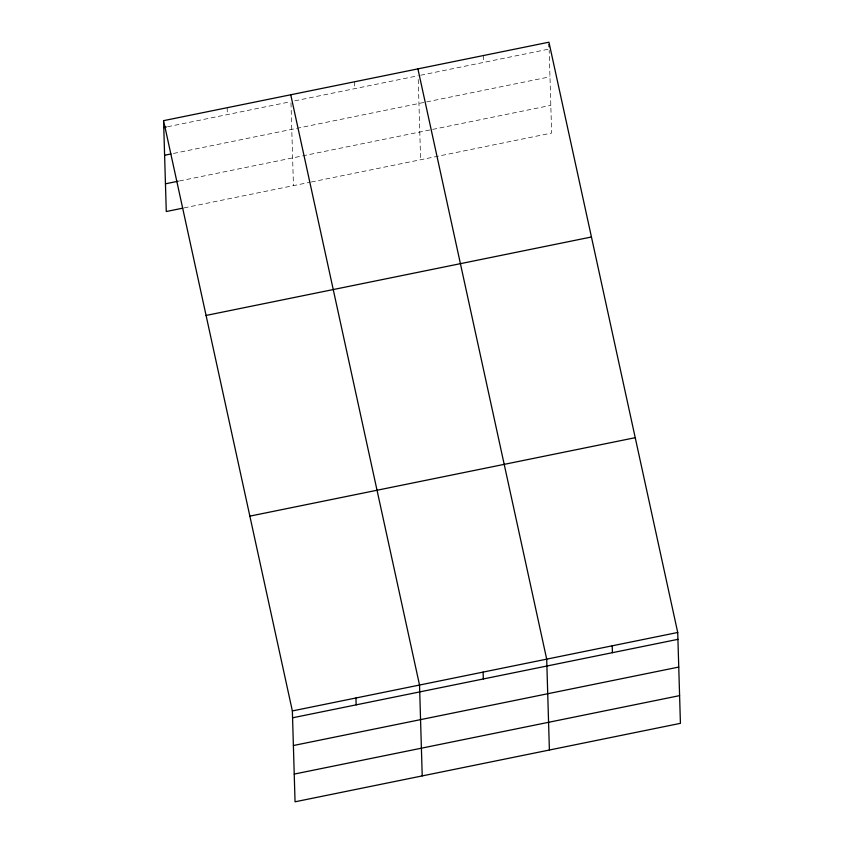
<?xml version="1.0" encoding="UTF-8"?>
<svg xmlns="http://www.w3.org/2000/svg" width="844" height="844" viewBox="0 0 844 844"><rect width="100%" height="100%" fill="white"/><g stroke="black" fill="none" stroke-linecap="round" stroke-linejoin="round"><path stroke-width="0.63" stroke-dasharray="4.22 3.17" d="M167.597 126.758L289.682 101.902M294.767 100.858L418.128 75.749M420.692 75.221L549.149 49.068M173.505 153.439L425.376 102.156M426.653 101.892L549.971 76.793M179.445 180.964L431.358 129.67M432.645 129.406L550.816 105.352M184.076 207.898L309.98 182.272M311.257 182.009L551.638 133.067L549.191 50.334M483.433 55.535L483.633 62.414M418.234 79.526L420.618 159.748M354.332 81.826L354.543 88.694M290.99 102.894L293.448 185.638M227.163 107.715L227.374 114.584"/><path stroke-width="1.27" d="M163.578 120.66L548.948 42.2L677.721 632.472L680.422 723.34L295.052 801.8L292.362 710.933L163.578 120.66L166.279 211.527L182.81 208.162M163.778 127.528L166.331 127.011M164.601 155.254L170.963 153.956M165.456 183.813L178.168 181.217M206.073 315.445L591.444 236.995M249.856 516.138L635.226 437.688M292.362 710.933L677.721 632.472M292.562 717.801L677.932 639.341M293.385 745.526L678.755 667.066M294.229 774.085L679.599 695.625M417.917 68.881L546.701 659.153L549.391 750.021M290.747 94.771L419.531 685.043L422.222 775.91M612.216 645.808L612.417 652.686M549.011 44.489L549.085 46.779M483.116 672.098L483.317 678.966M355.946 697.988L356.147 704.856"/></g></svg>
